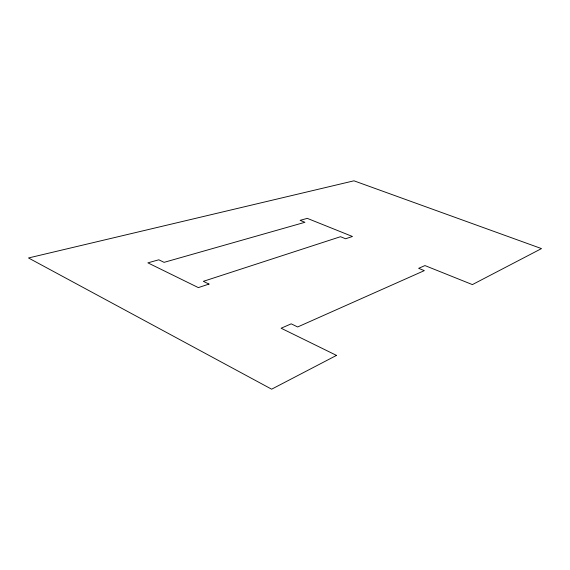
<?xml version="1.0" encoding="UTF-8"?>
<svg xmlns="http://www.w3.org/2000/svg" width="570" height="570" viewBox="0 0 570 570"><rect width="100%" height="100%" fill="white"/><g stroke="black" fill="none" stroke-linecap="round" stroke-linejoin="round"><path stroke-width="0.85" d="M336.507 355.395L271.634 389.189L28.5 257.968L353.963 180.811L541.5 248.598L472.395 284.601L424.964 265.577L418.651 268.328L424.322 270.622L297.668 326.966L291.206 323.838L281.124 328.227L336.507 355.395M208.998 284.074L198.339 287.608L147.879 262.856L158.823 259.799L164.082 262.35L304.921 222.3L300.126 220.355L307.273 218.36L352.452 236.486L345.591 238.759L340.504 236.7L203.347 281.338L208.998 284.074"/></g></svg>
